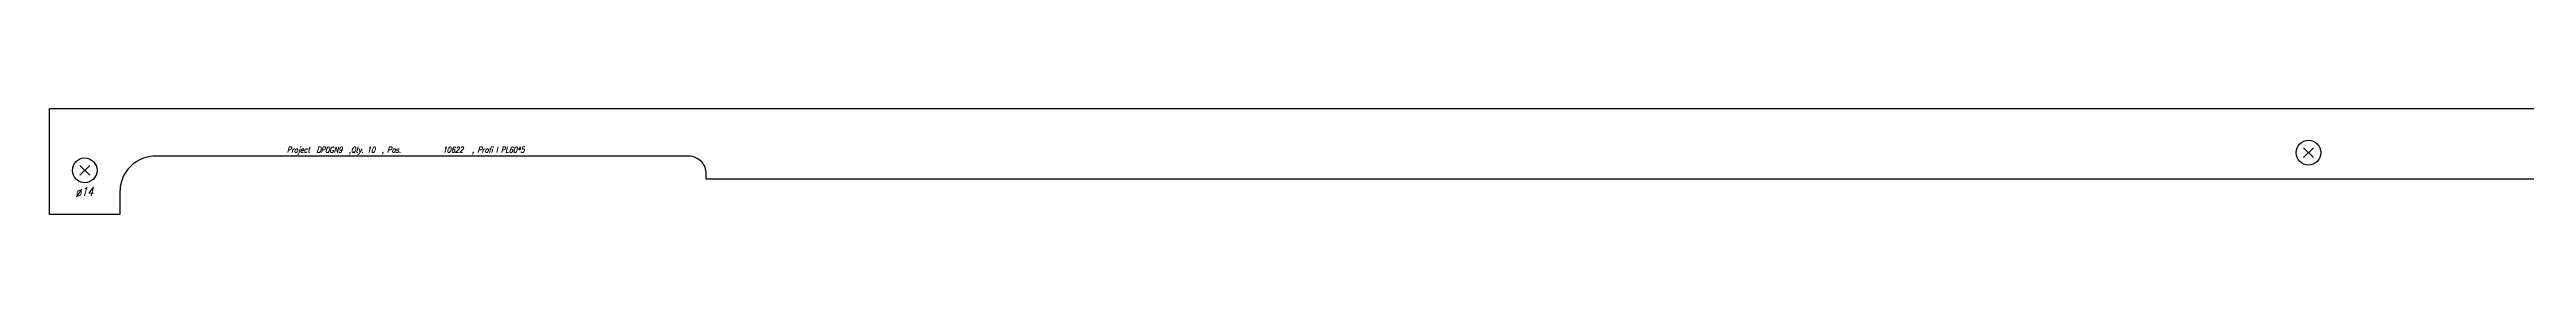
# Model space of a CAD drawing. Extents: x 0 to 2813, y -30 to 30.
# Drawn here: x 0 to 1406, y -30 to 30 of the extents above; entities that cross this region are included whole.
import ezdxf

# ---------------------------------------------------------------- set-up
doc = ezdxf.new("R2010")
doc.units = 0
doc.header["$LTSCALE"] = 10
for name, color, linetype in [('BEZ_SCHRAUBEN', 7, 'CONTINUOUS'), ('SCHRAUBEN', 7, 'CONTINUOUS'), ('TEILE', 7, 'CONTINUOUS'), ('UNTERSCHRIFT', 7, 'CONTINUOUS')]:
    doc.layers.add(name, color=color, linetype=linetype)
doc.styles.get("Standard").update_dxf_attribs({"font": 'ROMANS'})

msp = doc.modelspace()

# ---------------------------------------------------------------- linework, layer by layer
at = {"layer": 'SCHRAUBEN', "color": 6}
for p, q in [((1285.300781, 7.799877), (1279.700806, 2.199877)), ((1279.700806, 7.799877), (1285.300781, 2.199877)), ((22.79912, -2.199962), (17.19912, -7.799962)), ((17.19912, -2.199962), (22.79912, -7.799962))]:
    msp.add_line(p, q, dxfattribs=at)
at = {"layer": 'SCHRAUBEN', "color": 2}
for centre in [(19.999121, -4.999962), (1282.500732, 4.999877)]:
    msp.add_circle(centre, 7, dxfattribs=at)
at = {"layer": 'TEILE', "color": 2}
for p, q in [((0, -29.999979), (0, 29.999979)), ((0, 29.999979), (2812.500488, 29.999979)), ((49.606583, 0.088354), (48.464653, -0.660636)), ((50.796959, 0.757672), (49.606583, 0.088354)), ((52.030239, 1.344194), (50.796959, 0.757672)), ((53.300667, 1.845186), (52.030239, 1.344194)), ((54.602322, 2.258314), (53.300667, 1.845186)), ((55.929142, 2.58165), (54.602322, 2.258314)), ((57.274929, 2.813688), (55.929142, 2.58165)), ((58.633408, 2.953345), (57.274929, 2.813688)), ((59.99826, 2.99997), (58.633408, 2.953345)), ((362.855652, 2.99997), (59.99826, 2.99997)), ((362.855652, 2.999962), (362.855652, 2.99997)), ((363.778351, 2.957304), (362.855652, 2.999962)), ((364.693146, 2.829694), (363.778351, 2.957304)), ((365.592285, 2.618219), (364.693146, 2.829694)), ((366.468048, 2.324686), (365.592285, 2.618219)), ((367.313049, 1.951597), (366.468048, 2.324686)), ((368.119965, 1.502136), (367.313049, 1.951597)), ((368.881989, 0.980137), (368.119965, 1.502136)), ((369.59259, 0.390055), (368.881989, 0.980137)), ((370.245728, -0.263077), (369.59259, 0.390055)), ((40.41658, -12.930914), (40.18454, -14.276701)), ((40.739918, -11.604099), (40.41658, -12.930914)), ((41.153046, -10.302443), (40.739918, -11.604099)), ((41.654034, -9.032013), (41.153046, -10.302443)), ((42.240559, -7.798734), (41.654034, -9.032013)), ((42.90987, -6.608356), (42.240559, -7.798734)), ((43.658863, -5.466428), (42.90987, -6.608356)), ((44.484032, -4.378276), (43.658863, -5.466428)), ((45.381542, -3.348972), (44.484032, -4.378276)), ((46.347195, -2.383315), (45.381542, -3.348972)), ((47.376499, -1.485808), (46.347195, -2.383315)), ((48.464653, -0.660636), (47.376499, -1.485808)), ((370.835815, -0.973687), (370.245728, -0.263077)), ((371.357788, -1.735711), (370.835815, -0.973687)), ((371.807281, -2.542649), (371.357788, -1.735711)), ((372.180359, -3.387615), (371.807281, -2.542649)), ((372.473907, -4.263402), (372.180359, -3.387615)), ((372.685394, -5.162536), (372.473907, -4.263402)), ((372.812988, -6.077347), (372.685394, -5.162536)), ((372.855652, -7.000031), (372.812988, -6.077347)), ((372.855652, -10.000023), (372.855652, -7.000031)), ((2336.310059, -10.000023), (372.855652, -10.000023)), ((40.044884, -15.635186), (39.99826, -17.000034)), ((39.99826, -17.000034), (39.99826, -17.000031)), ((39.99826, -17.000031), (39.99826, -29.999979)), ((40.18454, -14.276701), (40.044884, -15.635186)), ((39.99826, -29.999979), (0, -29.999979))]:
    msp.add_line(p, q, dxfattribs=at)

# ---------------------------------------------------------------- texts
at = {"layer": 'BEZ_SCHRAUBEN', "color": 2, "oblique": 15, "width": 0.8}
msp.add_text(' ø14', height=5, dxfattribs=at).set_placement((11.999119, -19.499962))
at = {"layer": 'UNTERSCHRIFT', "color": 2, "oblique": 15, "width": 0.8}
for s, p in [('Project  DP0GN9  ,Qty. 10  , Pos. ', (134.726959, 4.999969)), ('10622', (223.126953, 4.999969)), ('  , Profi l PL60*5', (236.126938, 4.999969))]:
    msp.add_text(s, height=3.25, dxfattribs=at).set_placement(p)

doc.saveas('drawing.dxf')
